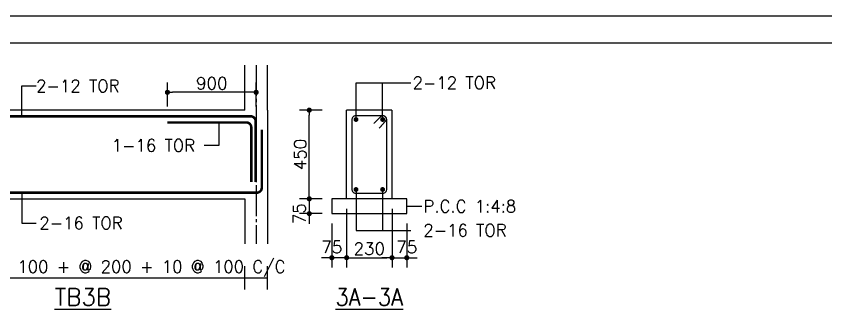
# Model space of a CAD drawing. Extents: x -200722 to 834823, y -494970 to 88783.
# Drawn here: x 269703 to 286128, y -370005 to -364050 of the extents above; entities that cross this region are included whole.
import ezdxf
from ezdxf.enums import TextEntityAlignment as Align

# ---------------------------------------------------------------- set-up
doc = ezdxf.new("R2010")
doc.units = 0
doc.header["$LTSCALE"] = 100
doc.header["$MEASUREMENT"] = 0
doc.header["$PDMODE"] = 34
doc.linetypes.add('CL', pattern=[3.25, 2.5, -0.25, 0.25, -0.25])
doc.layers.get('0').update_dxf_attribs({"linetype": 'CONTINUOUS'})
doc.layers.get('DEFPOINTS').update_dxf_attribs({"linetype": 'CONTINUOUS'})
doc.layers.add('9_PRINT BOUNDARY_NON PRINT', color=32, linetype='CONTINUOUS', plot=False)
doc.layers.add('9_TITLE TEXT', color=7, linetype='CONTINUOUS', lineweight=20)
for name, color, linetype in [('ARO', 7, 'CONTINUOUS'), ('B_NO', 3, 'CONTINUOUS'), ('BEAM', 4, 'CONTINUOUS'), ('CL', 8, 'CL'), ('FOOTING DIM', 4, 'CONTINUOUS'), ('STEEL', 6, 'CONTINUOUS'), ('TEXT', 2, 'CONTINUOUS')]:
    doc.layers.add(name, color=color, linetype=linetype)
doc.styles.add('ROMANS', font='romans.shx')
doc.styles.get("Standard").update_dxf_attribs({"font": 'simplex.shx'})
doc.dimstyles.new('STANDARD$0', dxfattribs={"dimtxt": 2.5, "dimasz": 2.5, "dimexe": 2, "dimexo": 0.7, "dimgap": 0.9, "dimtad": 1, "dimdec": 0, "dimdsep": 46, "dimtxsty": 'ROMANS', "dimcen": 0.09, "dimclrd": 4, "dimclre": 4, "dimclrt": 3, "dimadec": 0, "dimazin": 0, "dimtfac": 1, "dimtdec": 0, "dimtmove": 0, "dimatfit": 3, "dimfxl": 1, "dimtolj": 1, "dimtzin": 0, "dimarcsym": 0})

# ---------------------------------------------------------------- blocks, each defined once
blk = doc.blocks.new('DOT')
at = {"color": 0, "linetype": 'ByBlock'}
blk.add_line((-0.5, 0), (-1, 0), dxfattribs=at)
at = {"color": 0, "linetype": 'ByBlock', "const_width": 0.5}
blk.add_lwpolyline([(-0.25, 0, 1), (0.25, 0, 1)], format="xyb", close=True, dxfattribs=at)
blk = doc.blocks.new('*D1434')
at = {"layer": 'BEAM', "color": 0, "lineweight": -2, "transparency": 16777216}
for p, q in [((276407, -367955), (276407, -369149)), ((277327, -367955), (277327, -369149)), ((276511, -368949), (277223, -368949))]:
    blk.add_line(p, q, dxfattribs=at)
at = {"layer": 'DEFPOINTS', "color": 0, "transparency": 16777216}
for p in [(276407, -367755), (277327, -367755), (277327, -368949)]:
    blk.add_point(p, dxfattribs=at)
at = {"layer": 'BEAM', "color": 0, "lineweight": -2, "transparency": 16777216, "xscale": 104, "yscale": 104, "zscale": 104, "rotation": 180}
blk.add_blockref('DOT', (276407, -368949), dxfattribs=at)
at = {"layer": 'BEAM', "color": 0, "lineweight": -2, "transparency": 16777216, "xscale": 104, "yscale": 104, "zscale": 104}
blk.add_blockref('DOT', (277327, -368949), dxfattribs=at)
at = {"layer": 'BEAM', "color": 0, "transparency": 16777216, "insert": (276867, -368765), "char_height": 248, "attachment_point": 5}
blk.add_mtext('\\A1;230', dxfattribs=at)
blk = doc.blocks.new('_DOT')
at = {"color": 0, "linetype": 'ByBlock'}
blk.add_line((-0.5, 0), (-1, 0), dxfattribs=at)
at = {"color": 0, "linetype": 'ByBlock', "const_width": 0.5}
blk.add_lwpolyline([(-0.25, 0, 1), (0.25, 0, 1)], format="xyb", close=True, dxfattribs=at)
blk = doc.blocks.new('*D1435')
at = {"layer": 'BEAM', "color": 0, "lineweight": -2, "transparency": 16777216}
for p, q in [((275907, -365955), (275449, -365955)), ((275649, -367651), (275649, -366059)), ((275907, -367755), (275449, -367755))]:
    blk.add_line(p, q, dxfattribs=at)
at = {"layer": 'DEFPOINTS', "color": 0, "transparency": 16777216}
for p in [(275649, -365955), (276107, -365955), (276107, -367755)]:
    blk.add_point(p, dxfattribs=at)
at = {"layer": 'BEAM', "color": 0, "lineweight": -2, "transparency": 16777216, "xscale": 104, "yscale": 104, "zscale": 104}
for p, rotation in [((275649, -365955), 90), ((275649, -367755), 270)]:
    blk.add_blockref('DOT', p, dxfattribs=dict(at, rotation=rotation))
at = {"layer": 'BEAM', "color": 0, "transparency": 16777216, "insert": (275465, -366855), "char_height": 248, "attachment_point": 5, "rotation": 90}
blk.add_mtext('\\A1;450', dxfattribs=at)
blk = doc.blocks.new('*D1437')
at = {"layer": 'BEAM', "color": 0, "lineweight": -2, "transparency": 16777216}
for p, q in [((277327, -368255), (277327, -369149)), ((277627, -368255), (277627, -369149)), ((277223, -368949), (277119, -368949)), ((277327, -368949), (277627, -368949)), ((277731, -368949), (277835, -368949))]:
    blk.add_line(p, q, dxfattribs=at)
at = {"layer": 'DEFPOINTS', "color": 0, "transparency": 16777216}
for p in [(277327, -368055), (277627, -368055), (277627, -368949)]:
    blk.add_point(p, dxfattribs=at)
at = {"layer": 'BEAM', "color": 0, "lineweight": -2, "transparency": 16777216, "xscale": 104, "yscale": 104, "zscale": 104}
blk.add_blockref('DOT', (277327, -368949), dxfattribs=at)
at = {"layer": 'BEAM', "color": 0, "lineweight": -2, "transparency": 16777216, "xscale": 104, "yscale": 104, "zscale": 104, "rotation": 180}
blk.add_blockref('DOT', (277627, -368949), dxfattribs=at)
at = {"layer": 'BEAM', "color": 0, "transparency": 16777216, "insert": (277627, -368733), "char_height": 248, "attachment_point": 5}
blk.add_mtext('\\A1;75', dxfattribs=at)
blk = doc.blocks.new('*D1438')
at = {"layer": 'BEAM', "color": 0, "lineweight": -2, "transparency": 16777216}
for p, q in [((276107, -368255), (276107, -369149)), ((276407, -368255), (276407, -369149)), ((276003, -368949), (275899, -368949)), ((276407, -368949), (276107, -368949)), ((276511, -368949), (276615, -368949))]:
    blk.add_line(p, q, dxfattribs=at)
at = {"layer": 'DEFPOINTS', "color": 0, "transparency": 16777216}
for p in [(276107, -368055), (276407, -368055), (276107, -368949)]:
    blk.add_point(p, dxfattribs=at)
at = {"layer": 'BEAM', "color": 0, "lineweight": -2, "transparency": 16777216, "xscale": 104, "yscale": 104, "zscale": 104}
blk.add_blockref('DOT', (276107, -368949), dxfattribs=at)
at = {"layer": 'BEAM', "color": 0, "lineweight": -2, "transparency": 16777216, "xscale": 104, "yscale": 104, "zscale": 104, "rotation": 180}
blk.add_blockref('DOT', (276407, -368949), dxfattribs=at)
at = {"layer": 'BEAM', "color": 0, "transparency": 16777216, "insert": (276107, -368733), "char_height": 248, "attachment_point": 5}
blk.add_mtext('\\A1;75', dxfattribs=at)
blk = doc.blocks.new('*D1439')
at = {"layer": 'BEAM', "color": 0, "lineweight": -2, "transparency": 16777216}
for p, q in [((275649, -367651), (275649, -367547)), ((275907, -367755), (275449, -367755)), ((275649, -367755), (275649, -368055)), ((275907, -368055), (275449, -368055)), ((275649, -368159), (275649, -368263))]:
    blk.add_line(p, q, dxfattribs=at)
at = {"layer": 'DEFPOINTS', "color": 0, "transparency": 16777216}
for p in [(276107, -367755), (275649, -368055), (276107, -368055)]:
    blk.add_point(p, dxfattribs=at)
at = {"layer": 'BEAM', "color": 0, "lineweight": -2, "transparency": 16777216, "xscale": 104, "yscale": 104, "zscale": 104}
for p, rotation in [((275649, -367755), 270), ((275649, -368055), 90)]:
    blk.add_blockref('DOT', p, dxfattribs=dict(at, rotation=rotation))
at = {"layer": 'BEAM', "color": 0, "transparency": 16777216, "insert": (275449, -368055), "char_height": 248, "attachment_point": 5, "rotation": 90}
blk.add_mtext('\\A1;75', dxfattribs=at)
blk = doc.blocks.new('*D1441')
at = {"layer": 'BEAM', "color": 0, "lineweight": -2, "transparency": 16777216}
for p, q in [((272771, -365880), (272771, -365394)), ((274571, -365880), (274571, -365394)), ((274467, -365594), (272875, -365594))]:
    blk.add_line(p, q, dxfattribs=at)
at = {"layer": 'DEFPOINTS', "color": 0, "transparency": 16777216}
for p in [(272771, -365594), (272771, -366080), (274571, -366080)]:
    blk.add_point(p, dxfattribs=at)
at = {"layer": 'BEAM', "color": 0, "lineweight": -2, "transparency": 16777216, "xscale": 104, "yscale": 104, "zscale": 104, "rotation": 180}
blk.add_blockref('DOT', (272771, -365594), dxfattribs=at)
at = {"layer": 'BEAM', "color": 0, "lineweight": -2, "transparency": 16777216, "xscale": 104, "yscale": 104, "zscale": 104}
blk.add_blockref('DOT', (274571, -365594), dxfattribs=at)
at = {"layer": 'BEAM', "color": 0, "transparency": 16777216, "insert": (273671, -365410), "char_height": 248, "attachment_point": 5}
blk.add_mtext('\\A1;900', dxfattribs=at)

msp = doc.modelspace()

# ---------------------------------------------------------------- linework, layer by layer
msp.add_lwpolyline([(223222.7, -428839.6), (314632.7, -428839.6), (314632.7, -364599.6), (223222.7, -364599.6)], close=True)
at = {"layer": '9_PRINT BOUNDARY_NON PRINT'}
msp.add_lwpolyline([(222672.7, -429389.6), (315182.7, -429389.6), (315182.7, -364049.6), (222672.7, -364049.6)], close=True, dxfattribs=at)
at = {"layer": '9_TITLE TEXT'}
msp.add_lwpolyline([(314632.7, -364599.6), (223222.7, -364599.6), (223222.7, -428839.6), (314632.7, -428839.6)], dxfattribs=at)
at = {"layer": 'ARO', "color": 2}
for points, elevation in [([(269815, -366080), (269815, -365464.2), (270108.1, -365464.2)], -1101.5), ([(273812.5, -366205), (273812.5, -366672), (273519.4, -366672)], 0), ([(269815, -367630), (269815, -368245.9), (270108.1, -368245.9)], -1101.5)]:
    msp.add_lwpolyline(points, dxfattribs=dict(at, elevation=elevation))
at = {"layer": 'BEAM', "linetype": 'ByBlock'}
for p, q in [((274341, -365955, 0), (274341, -365040.6, 0)), ((274801, -365955, 0), (274801, -365040.6, 0)), ((274801, -365955, 0), (274801, -367755, 0)), ((267771, -367755), (274341, -367755, 0)), ((274341, -367755, 0), (274341, -368669.4, 0)), ((274801, -367755, 0), (274801, -368669.4, 0)), ((274341, -369592.7, 0), (274341, -369117.4, 0)), ((274801, -369592.7, 0), (274801, -369117.4, 0)), ((254839, -369355, 0), (274801, -369355, 0))]:
    msp.add_line(p, q, dxfattribs=at)
at = {"layer": 'BEAM'}
for p, q in [((277326.7, -365955, 0), (276406.7, -365955, 0)), ((276406.7, -367755, 0), (276406.7, -365955, 0)), ((277326.7, -365955, 0), (277326.7, -367755, 0)), ((277326.7, -367755, 0), (276406.7, -367755, 0))]:
    msp.add_line(p, q, dxfattribs=at)
at = {"layer": 'BEAM', "elevation": 0}
msp.add_lwpolyline([(277326.7, -366555), (277326.7, -367755)], dxfattribs=at)
msp.add_lwpolyline([(277626.7, -367755), (276106.7, -367755), (276106.7, -368055), (277626.7, -368055)], close=True, dxfattribs=at)
at = {"layer": 'CL', "linetype": 'CL', "lineweight": -3, "ltscale": 2.5}
msp.add_line((274571, -365040.6, 0), (274571, -368669.4), dxfattribs=at)
at = {"layer": 'FOOTING DIM'}
msp.add_line((274341, -365955, 0.2), (267771, -365955, -15.7), dxfattribs=at)
at = {"layer": 'STEEL'}
for points, const_width, elevation in [([(274560.1, -367410.9), (274560.1, -366181.6, 0.4142136), (274458.5, -366080), (255186.6, -366080, 0.4142136), (255086.6, -366180), (255086.6, -367410.9)], 50.8, -1101.5), ([(276958.1, -366226), (277098.5, -366084.2, -0.9245164), (277192.8, -366179.9), (277065.4, -366324.9, -122.114008)], 25, 0), ([(254961.6, -366351.7), (254961.6, -367528.4, 0.4142136), (255063.2, -367630), (274583.5, -367630, 0.4142136), (274685.1, -367528.4), (274685.1, -366351.7)], 50.8, -1101.5)]:
    msp.add_lwpolyline(points, format="xyb", dxfattribs=dict(at, const_width=const_width, elevation=elevation))
at = {"layer": 'STEEL', "elevation": 0}
for points, const_width in [([(276596.7, -366065), (277136.7, -366065, -0.4142136), (277216.7, -366145), (277216.7, -367565, -0.4142136), (277136.7, -367645), (276596.7, -367645, -0.4142136), (276516.7, -367565), (276516.7, -366145, -0.4142136)], 25.4), ([(276571.7, -366145, 1), (276621.7, -366145, 1)], 50), ([(277111.7, -366145, 1), (277161.7, -366145, 1)], 50), ([(276571.7, -367565, -1), (276621.7, -367565, -1)], 50), ([(277111.7, -367565, -1), (277161.7, -367565, -1)], 50)]:
    msp.add_lwpolyline(points, format="xyb", close=True, dxfattribs=dict(at, const_width=const_width))
at = {"layer": 'STEEL', "color": 3, "const_width": 50.8, "elevation": 0}
msp.add_lwpolyline([(274472.7, -367410.9), (274472.7, -366306.6, 0.4142136), (274371.1, -366205), (272771, -366205)], format="xyb", dxfattribs=at)
at = {"layer": 'TEXT', "elevation": 0}
for points in [[(276596.7, -366145), (276596.7, -365401.3), (277708.2, -365401.3)], [(277136.7, -366145), (277136.7, -365401.3)], [(276596.7, -367565), (276596.7, -368398.3), (277708.2, -368398.3)], [(277136.7, -367565), (277136.7, -368398.3)], [(277626.7, -367905), (277930.2, -367905)]]:
    msp.add_lwpolyline(points, dxfattribs=at)

# ---------------------------------------------------------------- texts
at = {"layer": 'B_NO', "color": 2}
for s, height, width, p in [('8 TOR 10 @ 100 + @ 200 + 10 @ 100 C/C', 250, 0.98, (271343.8, -369147.9, -1101.5)), ('%%UTB3B', 350, 0.98, (271056, -369745.3, -1101.5)), ('%%U3A-3A', 350, 0.9, (276866.7, -369745.3, 0))]:
    msp.add_text(s, height=height, dxfattribs=dict(at, width=width)).set_placement(p, align=Align.MIDDLE)
at = {"layer": 'TEXT', "width": 0.98}
for s, p in [('2-12 TOR', (277744.6, -365401.3, 0)), ('2-12 TOR', (270108.1, -365464.2, -1101.5)), ('1-16 TOR', (271641.5, -366672, 0)), ('P.C.C 1:4:8', (277966.5, -367905, 0)), ('2-16 TOR', (270173, -368245.9, -1101.5)), ('2-16 TOR', (277962.1, -368392.2, 0))]:
    msp.add_text(s, height=250, dxfattribs=at).set_placement(p, align=Align.MIDDLE_LEFT)

# ---------------------------------------------------------------- dimensions: what is measured, and where the dimension line sits
at = {"layer": 'BEAM'}
for base, p1, p2, angle, override, picture, middle in [((272771, -365594.4, 0), (274571, -366080.1, 0), (272771, -366080.1, 0), 180, {"dimscale": 8, "dimtxt": 31, "dimasz": 13, "dimexe": 25, "dimexo": 25, "dimgap": 7.5, "dimdec": 0, "dimlfac": 0.5, "dimzin": 3, "dimtxsty": 'Standard', "dimblk": 'DOT', "dimcen": 3, "dimdle": 4, "dimclrd": 0, "dimclre": 0, "dimclrt": 0, "dimtdec": 0, "dimtmove": 2, "dimldrblk": 'DOT', "dimtzin": 3}, '*D1441', (273671, -365410.4, 0)), ((275649.3, -365955, 0), (276106.7, -367755, 0), (276106.7, -365955, 0), 90, {"dimscale": 8, "dimtxt": 31, "dimasz": 13, "dimexe": 25, "dimexo": 25, "dimgap": 7.5, "dimdec": 0, "dimlfac": 0.25, "dimzin": 3, "dimtxsty": 'Standard', "dimblk": 'DOT', "dimcen": 3, "dimdle": 4, "dimclrd": 0, "dimclre": 0, "dimclrt": 0, "dimtdec": 0, "dimtmove": 2, "dimldrblk": 'DOT', "dimtzin": 3}, '*D1435', (275465.3, -366855, 0))]:
    dim = msp.add_linear_dim(base=base, p1=p1, p2=p2, angle=angle, dimstyle='STANDARD$0', override=override, dxfattribs=at)
    dim.commit()
    dim.dimension.update_dxf_attribs({"geometry": picture, "text_midpoint": middle})
for base, p1, angle, picture, middle in [((275649.3, -368055, 0), (276106.7, -367755, 0), 270, '*D1439', (275449.3, -368055, 0)), ((276106.7, -368948.9, 0), (276406.7, -368055, 0), 180, '*D1438', (276106.7, -368733.1, 0))]:
    dim = msp.add_linear_dim(base=base, p1=p1, p2=(276106.7, -368055, 0), angle=angle, dimstyle='STANDARD$0', override={"dimscale": 8, "dimtxt": 31, "dimasz": 13, "dimexe": 25, "dimexo": 25, "dimgap": 7.5, "dimdec": 0, "dimlfac": 0.25, "dimzin": 3, "dimtxsty": 'Standard', "dimblk": 'DOT', "dimcen": 3, "dimdle": 4, "dimclrd": 0, "dimclre": 0, "dimclrt": 0, "dimtdec": 0, "dimtmove": 2, "dimldrblk": 'DOT', "dimtzin": 3}, dxfattribs=at)
    dim.commit()
    dim.dimension.update_dxf_attribs({"geometry": picture, "text_midpoint": middle, "dimtype": 160})
dim = msp.add_linear_dim(base=(277326.7, -368948.9, 0), p1=(276406.7, -367755, 0), p2=(277326.7, -367755, 0), dimstyle='STANDARD$0', override={"dimscale": 8, "dimtxt": 31, "dimasz": 13, "dimexe": 25, "dimexo": 25, "dimgap": 7.5, "dimdec": 0, "dimlfac": 0.25, "dimzin": 3, "dimtxsty": 'Standard', "dimblk": 'DOT', "dimcen": 3, "dimdle": 4, "dimclrd": 0, "dimclre": 0, "dimclrt": 0, "dimtdec": 0, "dimtmove": 2, "dimldrblk": 'DOT', "dimtzin": 3}, dxfattribs=at)
dim.commit()
dim.dimension.update_dxf_attribs({"geometry": '*D1434', "text_midpoint": (276866.7, -368764.9, 0)})
dim = msp.add_linear_dim(base=(277626.7, -368948.9, 0), p1=(277326.7, -368055, 0), p2=(277626.7, -368055, 0), dimstyle='STANDARD$0', override={"dimscale": 8, "dimtxt": 31, "dimasz": 13, "dimexe": 25, "dimexo": 25, "dimgap": 7.5, "dimdec": 0, "dimlfac": 0.25, "dimzin": 3, "dimtxsty": 'Standard', "dimblk": 'DOT', "dimcen": 3, "dimdle": 4, "dimclrd": 0, "dimclre": 0, "dimclrt": 0, "dimtdec": 0, "dimtmove": 2, "dimldrblk": 'DOT', "dimtzin": 3}, dxfattribs=at)
dim.commit()
dim.dimension.update_dxf_attribs({"geometry": '*D1437', "text_midpoint": (277626.7, -368733.1, 0), "dimtype": 160})

doc.saveas('drawing.dxf')
